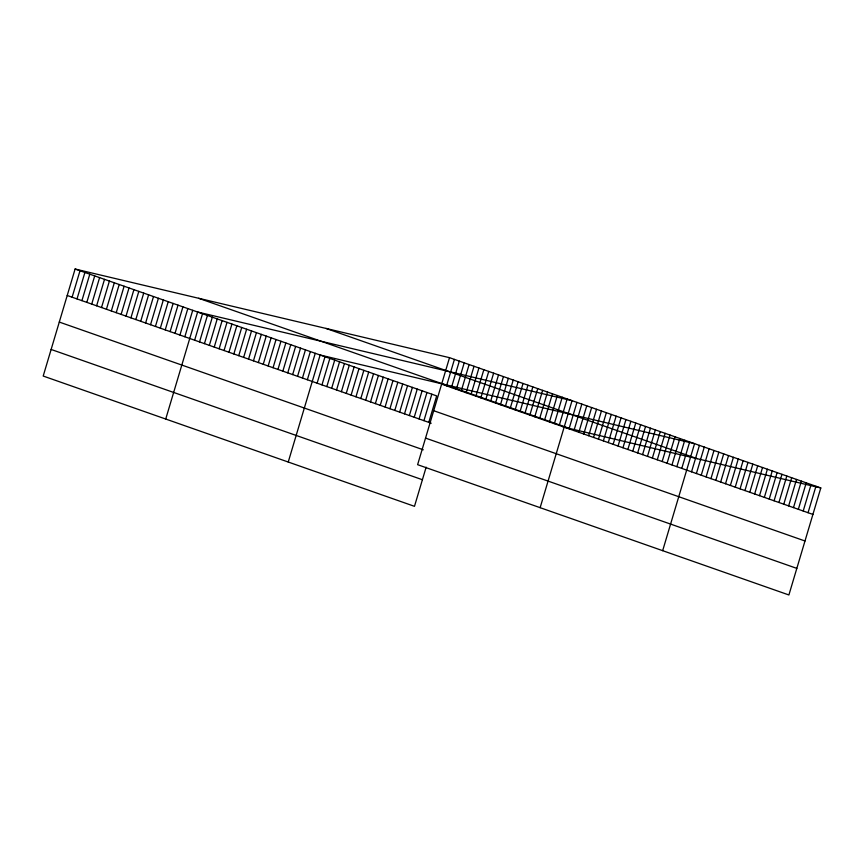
<?xml version="1.0" encoding="UTF-8"?>
<svg xmlns="http://www.w3.org/2000/svg" width="864" height="864" viewBox="0 0 864 864"><rect width="100%" height="100%" fill="white"/><g stroke="black" fill="none" stroke-linecap="round" stroke-linejoin="round"><path stroke-width="1.3" d="M449.518 357.674L417.614 464.681L788.897 594.972L820.8 487.955L449.518 357.674L75.103 269.028L43.2 376.045L414.482 506.326L426.146 467.186M72.112 297.205L80.006 270.745M77.015 298.922L84.899 272.473M81.918 300.64L89.802 274.19M86.821 302.368L94.705 275.908M91.724 304.085L99.608 277.625M96.617 305.802L104.512 279.353M101.52 307.519L109.404 281.07M106.423 309.247L114.307 282.787M111.326 310.964L119.21 284.504M116.23 312.682L124.114 286.232M121.122 314.399L129.017 287.95M126.025 316.116L133.909 289.667M130.928 317.844L138.812 291.384M135.832 319.561L143.716 293.112M140.724 321.278L148.619 294.829M145.627 322.996L153.511 296.546M150.53 324.724L158.414 298.264M155.434 326.441L163.318 299.981M160.337 328.158L168.221 301.709M165.229 329.875L173.124 303.426M170.132 331.603L178.016 305.143M175.036 333.32L182.92 306.86M179.939 335.038L187.823 308.588M184.842 336.755L192.726 310.306M165.726 419.04L197.629 312.023L572.044 400.669L540.14 507.676M194.638 340.2L202.522 313.74M199.541 341.917L207.425 315.468M204.444 343.634L212.328 317.185M209.347 345.352L217.231 318.902M214.24 347.08L222.134 320.62M219.143 348.797L227.027 322.348M224.046 350.514L231.93 324.065M228.949 352.231L236.833 325.782M233.842 353.959L241.736 327.499M238.745 355.676L246.629 329.216M243.648 357.394L251.532 330.944M248.551 359.111L256.435 332.662M253.454 360.839L261.338 334.379M258.347 362.556L266.242 336.096M263.25 364.273L271.134 337.824M268.153 365.99L276.037 339.541M273.056 367.718L280.94 341.258M277.96 369.436L285.844 342.976M282.852 371.153L290.747 344.704M287.755 372.87L295.639 346.421M292.658 374.587L300.542 348.138M297.562 376.315L305.446 349.855M302.465 378.032L310.349 351.583M307.357 379.75L315.252 353.3M288.241 462.024L320.144 355.018L694.559 443.664L662.666 550.67M317.12 383.173L325.004 356.724M321.97 384.88L329.854 358.43M326.83 386.586L334.714 360.126M331.679 388.282L339.574 361.832M336.539 389.988L344.423 363.539M341.388 391.694L349.283 365.245M346.248 393.401L354.132 366.941M351.108 395.096L358.992 368.647M355.957 396.803L363.841 370.354M360.817 398.509L368.701 372.06M365.666 400.216L373.55 373.756M370.526 401.911L378.41 375.462M375.376 403.618L383.27 377.168M380.236 405.324L388.12 378.875M385.085 407.03L392.98 380.57M389.945 408.726L397.829 382.277M394.805 410.432L402.689 383.983M399.654 412.139L407.538 385.69M404.514 413.845L412.398 387.385M409.363 415.541L417.247 389.092M414.223 417.247L422.107 390.798M419.072 418.954L426.967 392.504M423.932 420.66L431.816 394.2M428.792 422.356L436.676 395.906L75.103 269.028M446.537 385.852L454.421 359.392M451.429 387.569L459.324 361.12M456.332 389.286L464.216 362.837M461.236 391.003L469.12 364.554M466.139 392.731L474.023 366.271M471.042 394.448L478.926 367.988M475.934 396.166L483.829 369.716M480.838 397.883L488.722 371.434M485.741 399.611L493.625 373.151M490.644 401.328L498.528 374.868M495.547 403.045L503.431 376.596M500.44 404.762L508.324 378.313M505.343 406.48L513.227 380.03M510.246 408.208L518.13 381.748M515.149 409.925L523.033 383.476M520.042 411.642L527.936 385.193M524.945 413.359L532.829 386.91M529.848 415.087L537.732 388.627M534.751 416.804L542.635 390.355M539.654 418.522L547.538 392.072M544.547 420.239L552.442 393.79M549.45 421.967L557.334 395.507M554.353 423.684L562.237 397.224M559.256 425.401L567.14 398.952M569.052 428.846L576.947 402.386M573.955 430.564L581.839 404.104M578.858 432.281L586.742 405.832M583.762 433.998L591.646 407.549M588.665 435.715L596.549 409.266M593.557 437.443L601.441 410.983M598.46 439.16L606.344 412.711M603.364 440.878L611.248 414.428M608.267 442.595L616.151 416.146M613.159 444.323L621.054 417.863M618.062 446.04L625.946 419.591M622.966 447.757L630.85 421.308M627.869 449.474L635.753 423.025M632.772 451.202L640.656 424.742M637.664 452.92L645.559 426.46M642.568 454.637L650.452 428.188M647.471 456.354L655.355 429.905M652.374 458.082L660.258 431.622M657.277 459.799L665.161 433.339M662.17 461.516L670.064 435.067M667.073 463.234L674.957 436.784M671.976 464.951L679.86 438.502M676.879 466.679L684.763 440.219M681.782 468.396L689.666 441.947M691.535 471.82L699.419 445.37M696.384 473.526L704.279 447.066M701.244 475.222L709.128 448.772M706.104 476.928L713.988 450.479M710.953 478.634L718.837 452.185M715.813 480.341L723.697 453.881M720.662 482.036L728.546 455.587M725.522 483.743L733.406 457.294M730.372 485.449L738.266 459M735.232 487.156L743.116 460.696M740.081 488.851L747.976 462.402M744.941 490.558L752.825 464.108M749.801 492.264L757.685 465.815M754.65 493.97L762.534 467.51M759.51 495.666L767.394 469.217M764.359 497.372L772.243 470.923M769.219 499.079L777.103 472.63M774.068 500.785L781.963 474.325M778.928 502.481L786.812 476.032M783.778 504.187L791.672 477.738M788.638 505.894L796.522 479.444M793.498 507.6L801.382 481.14M798.347 509.296L806.231 482.846M803.207 511.002L811.091 484.553M808.056 512.708L815.94 486.259M563.08 426.946L820.8 487.955M325.966 328.417L697.248 458.708M198.655 298.285L569.938 428.566M441.634 384.124L812.916 514.415M433.706 410.713L804.989 540.994M67.219 295.488L431.212 423.209M425.542 438.102L796.824 568.382M59.292 322.067L423.284 449.798M51.127 349.456L422.41 479.736"/></g></svg>
